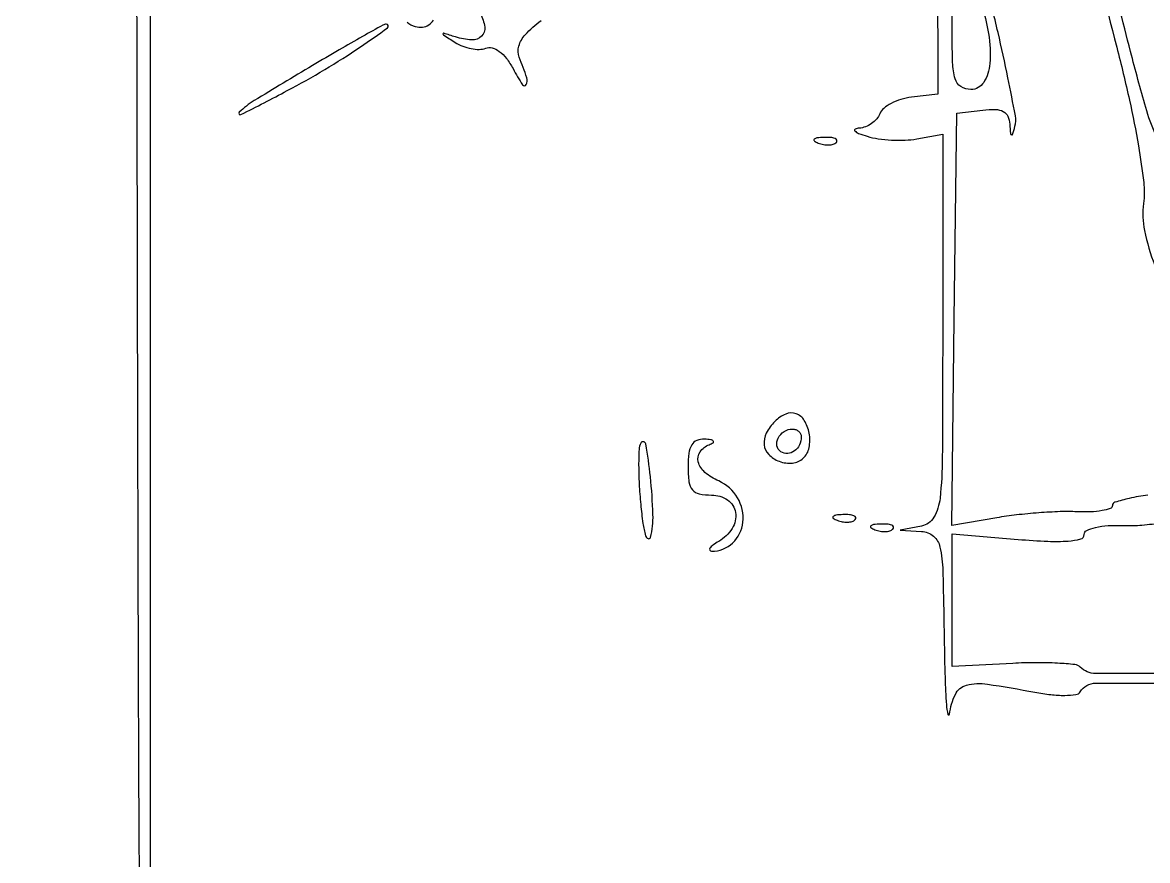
# Model space of a CAD drawing. Extents: x 24 to 1546, y 0 to 2379.
# Drawn here: x 188.4 to 307.7, y 1167.2 to 1256.1 of the extents above; entities that cross this region are included whole.
import ezdxf

# ---------------------------------------------------------------- set-up
doc = ezdxf.new("R2010")
doc.units = 0
doc.header["$MEASUREMENT"] = 0
doc.layers.get('0').update_dxf_attribs({"linetype": 'CONTINUOUS'})

msp = doc.modelspace()

# ---------------------------------------------------------------- linework, layer by layer
for points in [[(339.46395, 1554.999339, -0.000003), (282.698834, 1555.153426, -0.227171)], [(285.449319, 1262.5), (285.5, 1248.5), (282.69094, 1248.177879, 0.044175), (281.575703, 1247.948944, 0.047482), (280.546087, 1247.530941, 0.052715), (279.744075, 1246.998728, 0.129004), (279.333951, 1246.427879, -0.08702), (279.002175, 1245.874407, -0.062162), (278.464342, 1245.390158, -0.06106), (277.812088, 1245.044858, -0.076228), (277.143011, 1244.90032, 0.089589), (276.721299, 1244.797435, 0.525749), (276.686515, 1244.611288, 0.106905), (277.090693, 1244.349672, 0.016508), (278, 1244.03979, 0.038466), (279.156349, 1243.782982, 0.022316), (280.573438, 1243.645064, 0.022213), (282.014993, 1243.633567, 0.034592), (283.25, 1243.76447), (286, 1244.25), (286, 1223.694551, -0.001389), (285.962015, 1210.017459, -0.025315), (285.717364, 1205.666755, -0.103556), (285.062404, 1203.644185, -0.21863), (283.75, 1202.705733), (281.5, 1202.272364), (283.75, 1202.136182, -0.15962), (285.022261, 1201.632415, -0.16873), (285.714978, 1200.484338, -0.045523), (286.012683, 1197.964555, -0.003099), (286.160037, 1190.75, 0.003672), (286.248827, 1186.633837, 0.010349), (286.391539, 1183.759375, 0.045447), (286.557344, 1182.739317, 0.827928), (286.723396, 1182.75, -0.081429), (287.344329, 1184.86183, -0.220888), (288.521263, 1185.828326, -0.100234), (290.736247, 1185.945693, -0.011045), (295.771535, 1185.086785, 0.020243), (297.457783, 1184.830968, 0.029792), (298.953834, 1184.755336, 0.03009), (300.125547, 1184.836569, 0.225679), (300.580552, 1185.130336, -0.260006), (302.225653, 1186.047247, -0.000033), (424.8983, 1186.005815, -0.00004), (547.358432, 1185.946715, -0.198766)], [(669.79548, 1002.302636, -0.00002), (669.596685, 899.530331, -0.000025), (669.388942, 796.915146, -0.198373)], [(188.090742, 1332.10011, 0.019644), (188.578817, 1330.497382, -0.055208), (189.241039, 1327.598464, -0.014089), (189.655934, 1322.791785, -0.010589), (189.905336, 1316.008224, -0.003707), (189.984944, 1306.25, 0.002156), (190.042061, 1294.953421, 0.016329), (190.266007, 1289.627509, 0.030443), (190.66757, 1286.683113, 0.357788), (191.5, 1286, -0.060759), (192.073602, 1285.930039, -0.079388), (192.559375, 1285.723982, -0.097345), (192.884606, 1285.418743, -0.157026), (193, 1285.060365, 0.278294), (193.231259, 1284.677051, 0.040858), (194.101562, 1284.305578, 0.036364), (195.313083, 1283.997446, 0.02345), (196.75, 1283.810365), (200.5, 1283.5), (200.632706, 1212.075852, 0.000619), (200.752866, 1173.267816, 0.004152), (200.996548, 1153.987986, 0.002026)], [(300.812746, 1267.673775, -0.00044), (304.45109, 1253.5, -0.007647), (305.803227, 1247.85492, -0.012455), (306.757282, 1243.021759, -0.013296), (307.315462, 1239.155787, -0.062426), (307.297781, 1236.914641, 0.085488), (307.407144, 1234.036591, 0.037665), (308.477425, 1230.36763, 0.037244)], [(307.748668, 1206.001682, 0.020737), (305.785707, 1205.637926, 0.015912), (304.265, 1205.239043, 0.33207), (304, 1204.88403, -0.321018), (303.774742, 1204.569336, -0.038541), (302.898438, 1204.344412, -0.034405), (301.687422, 1204.216268, -0.021036), (300.25, 1204.224068, 0.020665), (298.474305, 1204.235021, 0.009939), (296.200426, 1204.109754, 0.009837), (293.830275, 1203.884902, 0.01388), (291.730173, 1203.584632), (286.960346, 1202.766966), (287.230173, 1224.633483), (287.5, 1246.5), (290.25, 1246.816422, -0.032888), (291.596805, 1246.882206, -0.116834), (292.428639, 1246.670193, -0.168248), (292.906349, 1246.162773, -0.089765), (293.116001, 1245.316422, 0.004886), (293.189505, 1244.318818, 0.283019), (293.293861, 1244.177164, 0.44262), (293.417117, 1244.236574, 0.006616), (293.659773, 1245.096547, 0.111638), (293.704076, 1246.219549, 0.004485), (292.920903, 1250.250581, 0.007686), (291.870424, 1255.032615, 0.005346), (290.543772, 1260.400235, -0.007738)], [(308.579592, 1244.244357, -0.039116), (307.528853, 1247.089221, -0.00573), (305.921952, 1253.030288, 0.000663), (304.666301, 1257.866641, 0.000361)], [(229.213353, 1256.146492, 0.114928), (230.083257, 1255.688479, 0.085666), (230.852488, 1255.623042, 0.121092), (231.500868, 1255.843004, 0.115044), (231.996014, 1256.349932, 0.072321)], [(236.967521, 1257.060688, -0.08511), (237.447987, 1255.6185, -0.245859), (237.116837, 1254.652901, -0.20555), (236.056203, 1254.262359, -0.063098), (234.340242, 1254.572261, 0.001671), (233.09013, 1254.960832, 0.488627), (233.013002, 1254.906812, 0.267989), (233.073878, 1254.787822, 0.0012), (234.310739, 1253.991824, 0.051029), (235.109055, 1253.588847, 0.044703), (236.008567, 1253.333932, 0.047134), (236.870339, 1253.253898, 0.091457), (237.547839, 1253.379984, -0.160676), (238.235885, 1253.412883, -0.092982), (238.986792, 1253.044319, -0.068845), (239.744774, 1252.2957, -0.039239), (240.447063, 1251.213665, 0.017065), (241.453063, 1249.502164, 0.571276), (241.83991, 1249.514851, 0.209669), (241.902902, 1250.240413, 0.011683), (241.10661, 1252.4211, -0.168061), (241.058379, 1253.612293, -0.112697), (241.738263, 1254.808074, -0.050648), (243.416201, 1256.304116, -0.00906)], [(355.429556, 1187.014269, -0.000111), (302.201979, 1187.07213, -0.198572), (300.59387, 1187.739464, 0.171807), (300.013687, 1188.01623, 0.011954), (298.183633, 1188.164618, 0.015873), (295.943178, 1188.221216, 0.011224), (293.427203, 1188.148401), (287, 1187.817875), (287, 1194.850755), (287, 1201.883636), (294, 1201.296781, 0.009513), (297.159288, 1201.092357, 0.029646), (299.29044, 1201.121521, 0.043946), (300.635399, 1201.339665, 0.34313), (301, 1201.808398, -0.288067), (301.273491, 1202.243706, -0.056595), (302.186356, 1202.562346, -0.041993), (303.540021, 1202.751487, -0.021709), (305.25, 1202.771117, 0.027867), (307.132438, 1202.815904, 0.018473), (309.279687, 1203.067083, 0.018614)], [(365.593894, 1140.340894, 0.000031), (394.309333, 1140.172569, 0.000737)]]:
    msp.add_lwpolyline(points, format="xyb")
msp.add_lwpolyline([(202, 1142), (202, 1213), (202, 1284)])
for points in [[(289.841712, 1259.13398, -0.027567), (290.851633, 1254.933959, -0.066027), (291.008223, 1251.740404, -0.118358), (290.353294, 1249.754038, -0.259791), (289, 1249, -0.142406), (287.929389, 1249.311233, -0.183695), (287.321429, 1250.125, -0.063075), (287.054458, 1251.864163, -0.006583), (287, 1256, -0.011051), (287.112786, 1261.102306, -0.174831), (287.763145, 1262.682834, -0.550105), (288.631003, 1262.532449, -0.025574)], [(219.166496, 1251.532923, 0.002441), (213.001098, 1247.82097, 0.059095), (211.423423, 1246.584174, 0.853811), (211.598146, 1246.342272, 0.004756), (216.5, 1248.879607, 0.012619), (220.475758, 1251.116028, 0.01338), (224.255382, 1253.508875, 0.011719), (227.138735, 1255.543876, 0.744354), (227, 1255.927525, 0.112992), (226.644808, 1255.825012, 0.001311), (224.492658, 1254.625059, 0.003915), (222.013378, 1253.208547, 0.002536)], [(272.8125, 1243.316886, 0.051402), (273.359369, 1243.160852, 0.05415), (273.916927, 1243.123424, 0.060344), (274.402231, 1243.202593, 0.126455), (274.729167, 1243.395833, 0.296942), (274.77538, 1243.614691, 0.208169), (274.592839, 1243.799335, 0.077125), (274.112848, 1243.910055, 0.028489), (273.416667, 1243.921053, 0.018894), (272.670344, 1243.862007, 0.168741), (272.37858, 1243.720685, 0.470617), (272.395823, 1243.538436, 0.054073)], [(268.2125, 1213.8125, 0.077188), (267.294376, 1212.556773, 0.147081), (267.066123, 1211.338354, 0.1683), (267.551783, 1210.307696, 0.108057), (268.667217, 1209.574206, 0.115361), (270.073414, 1209.380772, 0.166924), (271.206941, 1209.892157, 0.15568), (271.838457, 1211.028317, 0.097788), (271.84378, 1212.560914, 0.087832), (271.325868, 1213.909402, 0.176027), (270.450637, 1214.617748, 0.184525), (269.357017, 1214.581615, 0.09716)], [(259, 1209, 0.030103), (259.097235, 1207.386401, 0.144586), (259.458333, 1206.55, 0.173074), (260.175563, 1206.126572, 0.047675), (261.5, 1206, -0.15133), (263.193389, 1205.475466, -0.207597), (264.031087, 1204.141262, -0.180513), (263.679916, 1202.459901, -0.120656), (262.25, 1201.080099, 0.023279), (261.639916, 1200.685635, 0.080908), (261.307813, 1200.355797, 0.312272), (261.30336, 1200.153471, 0.247992), (261.5, 1200.045721, 0.194691), (263.729032, 1200.908939, 0.181014), (264.816662, 1203.111937, 0.159307), (264.247341, 1205.712644, 0.157762), (262.25, 1207.487128, -0.072761), (260.789001, 1208.400466, -0.154394), (260.087257, 1209.51863, -0.219952), (260.276405, 1210.564486, -0.144835), (261.25, 1211.337719, 0.051902), (261.648042, 1211.54862, 0.449116), (261.672067, 1211.724694, 0.185333), (261.416573, 1211.862835, 0.021021), (260.75, 1211.921053, 0.107982), (259.93306, 1211.780778, 0.162883), (259.389254, 1211.315146, 0.104867), (259.087621, 1210.436784, 0.030464)], [(271, 1212.166667, -0.108877), (270.811284, 1211.310297, -0.127543), (270.284736, 1210.669079, -0.144342), (269.566741, 1210.412785, -0.153624), (268.844208, 1210.596285, -0.216101), (268.429398, 1211.213724, -0.159804), (268.55481, 1212.037836, -0.132181), (269.184533, 1212.740389, -0.145303), (270.059017, 1213, -0.087308), (270.418314, 1212.936779, -0.094392), (270.723586, 1212.755208, -0.100145), (270.927786, 1212.484563, -0.112153)], [(253.979376, 1211.5, 0.109476), (253.800934, 1210.834384, 0.010962), (253.764619, 1209.178125, 0.013357), (253.818023, 1207.179384, 0.010239), (253.979376, 1205, 0.011357), (254.215426, 1202.993275, 0.03716), (254.49913, 1201.688432, 0.218401), (254.768467, 1201.380369, 0.464641), (255.017643, 1201.5, 0.071808), (255.284733, 1203.920635, 0.017497), (255.009211, 1207.938577, 0.018742), (254.51549, 1211.418536, 0.715106)], [(274.8125, 1203.316886, 0.051402), (275.359369, 1203.160852, 0.05415), (275.916927, 1203.123424, 0.060344), (276.402231, 1203.202593, 0.126455), (276.729167, 1203.395833, 0.296942), (276.77538, 1203.614691, 0.208169), (276.592839, 1203.799335, 0.077125), (276.112848, 1203.910055, 0.028489), (275.416667, 1203.921053, 0.018894), (274.670344, 1203.862007, 0.168741), (274.37858, 1203.720685, 0.470617), (274.395823, 1203.538436, 0.054073)], [(278.8125, 1202.316886, 0.051402), (279.359369, 1202.160852, 0.05415), (279.916927, 1202.123424, 0.060344), (280.402231, 1202.202593, 0.126455), (280.729167, 1202.395833, 0.296942), (280.77538, 1202.614691, 0.208169), (280.592839, 1202.799335, 0.077125), (280.112848, 1202.910055, 0.028489), (279.416667, 1202.921053, 0.018894), (278.670344, 1202.862007, 0.168741), (278.37858, 1202.720685, 0.470617), (278.395823, 1202.538436, 0.054073)]]:
    msp.add_lwpolyline(points, format="xyb", close=True)

doc.saveas('drawing.dxf')
